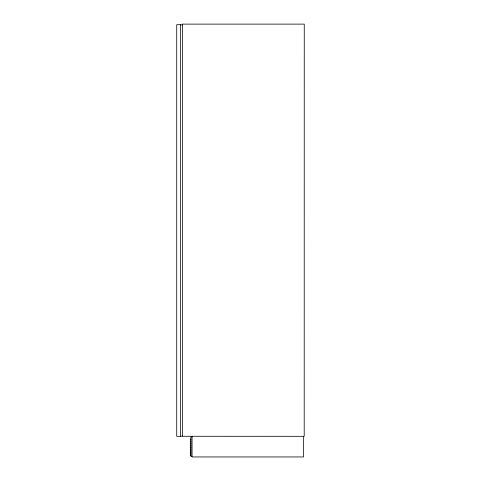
<?xml version="1.0" encoding="UTF-8"?>
<svg xmlns="http://www.w3.org/2000/svg" width="481" height="481" viewBox="0 0 481 481"><rect width="100%" height="100%" fill="white"/><g stroke="black" fill="none" stroke-linecap="round" stroke-linejoin="round"><path stroke-width="0.72" d="M182.395 436.081L180.718 436.207M190.885 439.688C190.133 440.343 190.007 438.462 190.897 439.159M190.885 441.648C190.133 442.298 190.007 440.416 190.897 441.119M190.885 443.608C190.133 444.258 190.007 442.376 190.897 443.079M190.897 445.52C190.043 446.254 190.073 444.288 190.897 445.033M190.897 447.48C190.043 448.208 190.073 446.248 190.897 446.993M190.897 449.434C190.043 450.168 190.073 448.208 190.897 448.953M190.897 451.394C190.043 452.128 190.073 450.162 190.897 450.907M190.897 453.355C190.043 454.082 190.073 452.122 190.897 452.868M190.897 455.309C190.043 456.042 190.073 454.082 190.897 454.828M191.919 456.295L190.909 456.295L190.897 436.928L191.925 436.928M192.057 436.333L192.057 456.95L303.529 456.95L303.595 436.351M180.718 24.826L182.395 24.952M182.413 24.116L182.413 436.273L304.208 436.321L304.257 24.116L182.413 24.116M180.591 24.693L176.725 24.693L176.725 436.333L180.591 436.333L180.591 24.693"/></g></svg>
